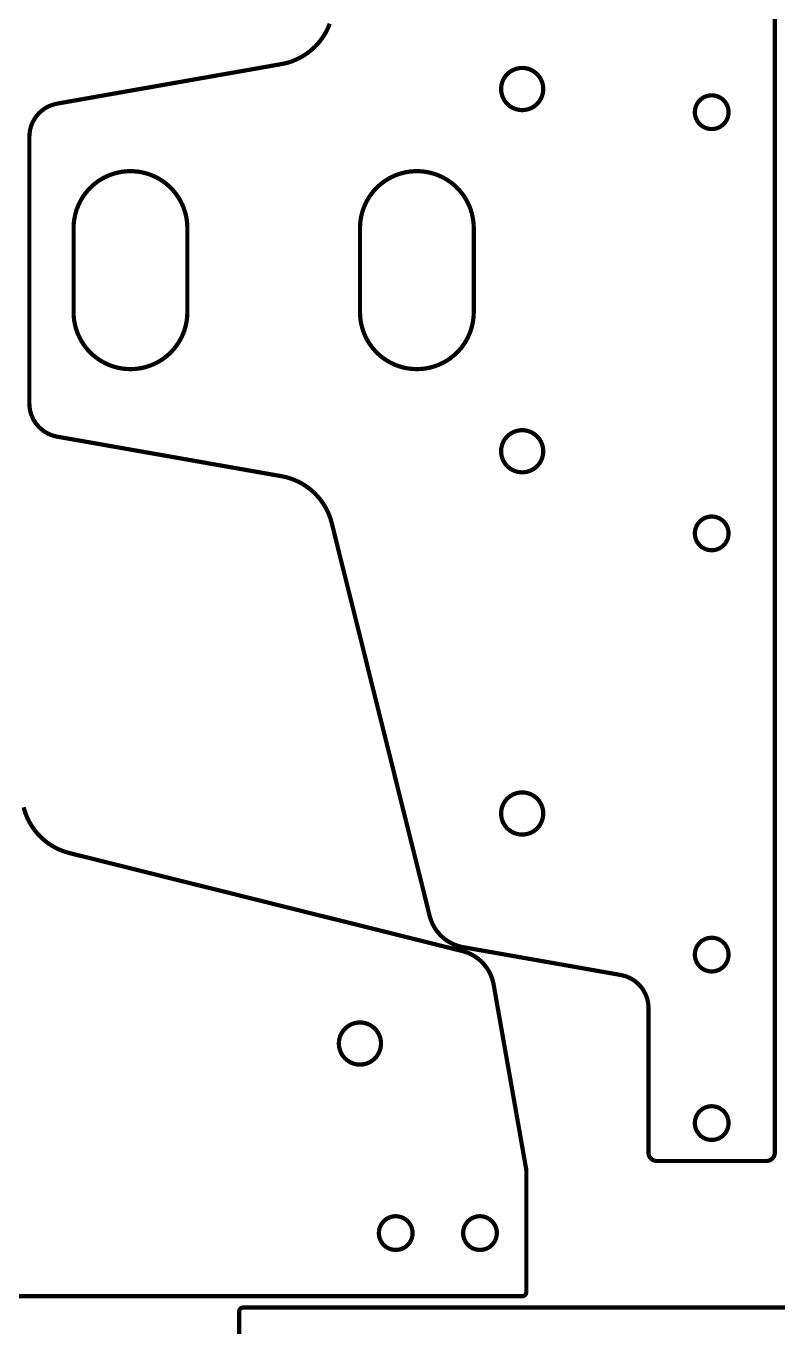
# Model space of a CAD drawing. Extents: x 0 to 1251, y 0 to 2501.
# Drawn here: x 264 to 442.6, y 744.2 to 1053.1 of the extents above; entities that cross this region are included whole.
import ezdxf

# ---------------------------------------------------------------- set-up
doc = ezdxf.new("R2010")
doc.units = 0
doc.layers.get('0').update_dxf_attribs({"linetype": 'CONTINUOUS'})

msp = doc.modelspace()

# ---------------------------------------------------------------- linework, layer by layer
at = {"color": 0, "const_width": 1}
for points in [[(441.836, 1162.6), (441.836, 785.603)], [(441.819, 785.603), (441.819, 785.551), (441.808, 785.397), (441.779, 785.2), (441.729, 785.008), (441.662, 784.824), (441.578, 784.65), (441.478, 784.485), (441.362, 784.331), (441.233, 784.189), (441.092, 784.06), (440.938, 783.944), (440.772, 783.844), (440.597, 783.76), (440.414, 783.693), (440.222, 783.644), (440.024, 783.614), (439.871, 783.603), (439.819, 783.603), (413.819, 783.603), (413.769, 783.603), (413.622, 783.613), (413.428, 783.642), (413.237, 783.69), (413.054, 783.756), (412.878, 783.839), (412.71, 783.939), (412.551, 784.057), (412.44, 784.154), (412.406, 784.189), (412.369, 784.224), (412.272, 784.336), (412.156, 784.494), (412.054, 784.662), (411.971, 784.839), (411.906, 785.022), (411.858, 785.213), (411.829, 785.407), (411.819, 785.554), (411.819, 785.604), (411.833, 819.887), (411.833, 820.063), (411.803, 820.59), (411.711, 821.282), (411.561, 821.963), (411.351, 822.625), (411.086, 823.267), (410.765, 823.885), (410.39, 824.474), (410.075, 824.897), (409.963, 825.032), (409.85, 825.167), (409.487, 825.55), (408.972, 826.022), (408.419, 826.446), (407.833, 826.818), (407.218, 827.14), (406.575, 827.407), (405.908, 827.617), (405.396, 827.739), (405.222, 827.769), (367.842, 834.361), (367.664, 834.392), (367.133, 834.512), (366.443, 834.713), (365.769, 834.963), (365.115, 835.26), (364.485, 835.603), (363.881, 835.99), (363.304, 836.421), (362.89, 836.772), (362.757, 836.894), (362.625, 837.018), (362.247, 837.407), (361.776, 837.953), (361.347, 838.529), (360.961, 839.133), (360.619, 839.764), (360.324, 840.419), (360.075, 841.094), (359.918, 841.614), (359.875, 841.789), (336.625, 935.042), (336.592, 935.172), (336.483, 935.565), (336.324, 936.083), (336.147, 936.594), (335.951, 937.097), (335.737, 937.592), (335.507, 938.079), (335.26, 938.557), (334.994, 939.025), (334.713, 939.483), (334.415, 939.932), (334.101, 940.371), (333.772, 940.797), (333.426, 941.212), (333.065, 941.615), (332.69, 942.006), (332.399, 942.29), (332.3, 942.382), (332.2, 942.475), (331.896, 942.746), (331.481, 943.093), (331.053, 943.425), (330.615, 943.74), (330.167, 944.039), (329.708, 944.322), (329.24, 944.587), (328.763, 944.836), (328.276, 945.068), (327.783, 945.282), (327.282, 945.478), (326.772, 945.656), (326.257, 945.817), (325.735, 945.957), (325.207, 946.081), (324.808, 946.161), (324.675, 946.185), (271.446, 955.569), (271.274, 955.6), (270.761, 955.722), (270.094, 955.932), (269.451, 956.199), (268.836, 956.521), (268.25, 956.893), (267.697, 957.317), (267.182, 957.789), (266.819, 958.172), (266.707, 958.306), (266.594, 958.44), (266.279, 958.864), (265.904, 959.453), (265.583, 960.071), (265.318, 960.712), (265.11, 961.375), (264.958, 962.054), (264.867, 962.746), (264.836, 963.272), (264.836, 963.449), (264.836, 1026.76), (264.836, 1026.93), (264.867, 1027.46), (264.958, 1028.15), (265.11, 1028.83), (265.318, 1029.49), (265.583, 1030.14), (265.904, 1030.75), (266.279, 1031.34), (266.594, 1031.77), (266.707, 1031.9), (266.819, 1032.03), (267.182, 1032.42), (267.697, 1032.89), (268.25, 1033.31), (268.836, 1033.69), (269.451, 1034.01), (270.094, 1034.27), (270.761, 1034.48), (271.274, 1034.61), (271.446, 1034.64), (324.675, 1044.02), (324.808, 1044.05), (325.207, 1044.13), (325.735, 1044.25), (326.257, 1044.39), (326.772, 1044.55), (327.282, 1044.73), (327.783, 1044.93), (328.276, 1045.14), (328.763, 1045.37), (329.24, 1045.62), (329.708, 1045.88), (330.167, 1046.17), (330.615, 1046.47), (331.053, 1046.78), (331.481, 1047.11), (331.896, 1047.46), (332.2, 1047.73), (332.3, 1047.82), (332.399, 1047.92), (332.69, 1048.2), (333.065, 1048.59), (333.426, 1048.99), (333.772, 1049.41), (334.101, 1049.84), (334.415, 1050.27), (334.713, 1050.72), (334.994, 1051.18), (335.26, 1051.65), (335.507, 1052.13), (335.737, 1052.61), (335.951, 1053.11), (336.147, 1053.61)], [(263.465, 867.588), (263.606, 867.067), (263.767, 866.55), (263.944, 866.042), (264.14, 865.54), (264.354, 865.046), (264.586, 864.56), (264.835, 864.083), (265.1, 863.615), (265.383, 863.157), (265.682, 862.708), (265.997, 862.269), (266.329, 861.843), (266.676, 861.428), (266.947, 861.122), (267.04, 861.024), (267.132, 860.924), (267.417, 860.633), (267.807, 860.257), (268.21, 859.897), (268.625, 859.551), (269.051, 859.222), (269.49, 858.908), (269.939, 858.61), (270.397, 858.329), (270.865, 858.064), (271.343, 857.817), (271.831, 857.586), (272.325, 857.372), (272.828, 857.176), (273.339, 856.999), (273.857, 856.84), (274.25, 856.732), (274.381, 856.699), (367.633, 833.449), (367.808, 833.406), (368.328, 833.249), (369.003, 833), (369.658, 832.704), (370.289, 832.363), (370.893, 831.976), (371.469, 831.547), (372.015, 831.076), (372.404, 830.697), (372.526, 830.565), (372.65, 830.433), (373, 830.019), (373.432, 829.443), (373.819, 828.838), (374.162, 828.208), (374.46, 827.554), (374.71, 826.881), (374.91, 826.189), (375.031, 825.66), (375.061, 825.482), (382.819, 781.488), (382.819, 752.488), (382.819, 752.439), (382.8, 752.292), (382.743, 752.106), (382.651, 751.933), (382.561, 751.815), (382.526, 751.781), (382.492, 751.746), (382.374, 751.656), (382.201, 751.564), (382.015, 751.507), (381.868, 751.488), (381.819, 751.488), (4.8181, 751.488)], [(314.651, 718.829), (314.651, 747.829), (314.651, 747.879), (314.669, 748.026), (314.726, 748.213), (314.818, 748.385), (314.908, 748.503), (314.943, 748.537), (314.978, 748.572), (315.096, 748.662), (315.268, 748.754), (315.454, 748.81), (315.601, 748.829), (315.651, 748.829), (692.651, 748.829)]]:
    msp.add_lwpolyline(points, dxfattribs=at)
for points in [[(386.836, 1038.1), (386.836, 1037.98), (386.81, 1037.59), (386.735, 1037.1), (386.611, 1036.62), (386.443, 1036.16), (386.232, 1035.72), (385.982, 1035.31), (385.694, 1034.92), (385.371, 1034.57), (385.017, 1034.24), (384.631, 1033.96), (384.219, 1033.71), (383.782, 1033.5), (383.322, 1033.33), (382.843, 1033.21), (382.347, 1033.13), (381.964, 1033.1), (381.836, 1033.1), (381.708, 1033.1), (381.325, 1033.13), (380.828, 1033.21), (380.349, 1033.33), (379.889, 1033.5), (379.453, 1033.71), (379.04, 1033.96), (378.656, 1034.24), (378.3, 1034.57), (377.978, 1034.92), (377.69, 1035.31), (377.439, 1035.72), (377.229, 1036.16), (377.061, 1036.62), (376.938, 1037.1), (376.861, 1037.59), (376.836, 1037.98), (376.836, 1038.1), (376.836, 1038.23), (376.861, 1038.61), (376.938, 1039.11), (377.061, 1039.59), (377.229, 1040.05), (377.439, 1040.49), (377.69, 1040.9), (377.978, 1041.28), (378.3, 1041.64), (378.656, 1041.96), (379.04, 1042.25), (379.453, 1042.5), (379.889, 1042.71), (380.349, 1042.88), (380.828, 1043), (381.325, 1043.08), (381.708, 1043.1), (381.836, 1043.1), (381.964, 1043.1), (382.347, 1043.08), (382.843, 1043), (383.322, 1042.88), (383.782, 1042.71), (384.219, 1042.5), (384.631, 1042.25), (385.017, 1041.96), (385.371, 1041.64), (385.694, 1041.28), (385.982, 1040.9), (386.232, 1040.49), (386.443, 1040.05), (386.611, 1039.59), (386.735, 1039.11), (386.81, 1038.61), (386.836, 1038.23), (386.836, 1038.1)], [(430.836, 1032.6), (430.836, 1032.5), (430.815, 1032.19), (430.754, 1031.8), (430.656, 1031.41), (430.521, 1031.05), (430.353, 1030.7), (430.153, 1030.37), (429.922, 1030.06), (429.664, 1029.77), (429.381, 1029.52), (429.072, 1029.29), (428.742, 1029.09), (428.393, 1028.92), (428.025, 1028.78), (427.642, 1028.68), (427.244, 1028.62), (426.938, 1028.6), (426.836, 1028.6), (426.733, 1028.6), (426.426, 1028.62), (426.029, 1028.68), (425.646, 1028.78), (425.279, 1028.92), (424.929, 1029.09), (424.599, 1029.29), (424.292, 1029.52), (424.007, 1029.77), (423.749, 1030.06), (423.519, 1030.37), (423.318, 1030.7), (423.15, 1031.05), (423.015, 1031.41), (422.917, 1031.8), (422.857, 1032.19), (422.836, 1032.5), (422.836, 1032.6), (422.836, 1032.71), (422.857, 1033.01), (422.917, 1033.41), (423.015, 1033.79), (423.15, 1034.16), (423.318, 1034.51), (423.519, 1034.84), (423.749, 1035.15), (424.007, 1035.43), (424.292, 1035.69), (424.599, 1035.92), (424.929, 1036.12), (425.279, 1036.29), (425.646, 1036.42), (426.029, 1036.52), (426.426, 1036.58), (426.733, 1036.6), (426.836, 1036.6), (426.938, 1036.6), (427.244, 1036.58), (427.642, 1036.52), (428.025, 1036.42), (428.393, 1036.29), (428.742, 1036.12), (429.072, 1035.92), (429.381, 1035.69), (429.664, 1035.43), (429.922, 1035.15), (430.153, 1034.84), (430.353, 1034.51), (430.521, 1034.16), (430.656, 1033.79), (430.754, 1033.41), (430.815, 1033.01), (430.836, 1032.71), (430.836, 1032.6)], [(275.336, 1005.1), (275.336, 1005.33), (275.365, 1006), (275.454, 1006.89), (275.6, 1007.77), (275.803, 1008.63), (276.06, 1009.47), (276.369, 1010.29), (276.732, 1011.08), (277.144, 1011.85), (277.606, 1012.6), (278.114, 1013.31), (278.669, 1013.99), (279.269, 1014.63), (279.911, 1015.23), (280.596, 1015.8), (281.321, 1016.32), (281.89, 1016.68), (282.086, 1016.79), (282.281, 1016.91), (282.879, 1017.22), (283.693, 1017.59), (284.525, 1017.9), (285.369, 1018.15), (286.226, 1018.35), (287.092, 1018.49), (287.963, 1018.57), (288.836, 1018.6), (289.71, 1018.57), (290.581, 1018.49), (291.444, 1018.35), (292.301, 1018.15), (293.147, 1017.9), (293.978, 1017.59), (294.792, 1017.22), (295.39, 1016.91), (295.586, 1016.79), (295.781, 1016.68), (296.35, 1016.32), (297.075, 1015.8), (297.76, 1015.23), (298.403, 1014.63), (299.001, 1013.99), (299.557, 1013.31), (300.065, 1012.6), (300.526, 1011.85), (300.939, 1011.08), (301.301, 1010.29), (301.611, 1009.47), (301.868, 1008.63), (302.071, 1007.77), (302.217, 1006.89), (302.306, 1006), (302.336, 1005.33), (302.336, 1005.1), (302.336, 985.103), (302.336, 984.878), (302.306, 984.204), (302.217, 983.315), (302.071, 982.44), (301.868, 981.581), (301.611, 980.74), (301.301, 979.921), (300.939, 979.124), (300.526, 978.353), (300.065, 977.611), (299.557, 976.899), (299.001, 976.221), (298.403, 975.578), (297.76, 974.972), (297.075, 974.408), (296.35, 973.887), (295.781, 973.525), (295.586, 973.411), (295.39, 973.3), (294.792, 972.988), (293.978, 972.621), (293.147, 972.31), (292.301, 972.056), (291.444, 971.857), (290.581, 971.717), (289.71, 971.632), (288.836, 971.603), (287.963, 971.632), (287.092, 971.717), (286.226, 971.857), (285.369, 972.056), (284.525, 972.31), (283.693, 972.621), (282.879, 972.988), (282.281, 973.3), (282.086, 973.411), (281.89, 973.525), (281.321, 973.887), (280.596, 974.408), (279.911, 974.972), (279.269, 975.578), (278.669, 976.221), (278.114, 976.899), (277.606, 977.611), (277.144, 978.353), (276.732, 979.124), (276.369, 979.921), (276.06, 980.74), (275.803, 981.581), (275.6, 982.44), (275.454, 983.315), (275.365, 984.204), (275.336, 984.878), (275.336, 985.103), (275.336, 1005.1)], [(370.336, 1005.1), (370.336, 1005.33), (370.306, 1006), (370.217, 1006.89), (370.071, 1007.77), (369.868, 1008.63), (369.611, 1009.47), (369.301, 1010.29), (368.939, 1011.08), (368.526, 1011.85), (368.065, 1012.6), (367.557, 1013.31), (367.001, 1013.99), (366.403, 1014.63), (365.76, 1015.23), (365.075, 1015.8), (364.35, 1016.32), (363.781, 1016.68), (363.586, 1016.79), (363.39, 1016.91), (362.792, 1017.22), (361.978, 1017.59), (361.147, 1017.9), (360.301, 1018.15), (359.444, 1018.35), (358.581, 1018.49), (357.71, 1018.57), (356.836, 1018.6), (355.963, 1018.57), (355.092, 1018.49), (354.226, 1018.35), (353.369, 1018.15), (352.525, 1017.9), (351.693, 1017.59), (350.879, 1017.22), (350.281, 1016.91), (350.086, 1016.79), (349.89, 1016.68), (349.321, 1016.32), (348.596, 1015.8), (347.911, 1015.23), (347.269, 1014.63), (346.669, 1013.99), (346.114, 1013.31), (345.606, 1012.6), (345.144, 1011.85), (344.732, 1011.08), (344.369, 1010.29), (344.06, 1009.47), (343.803, 1008.63), (343.6, 1007.77), (343.454, 1006.89), (343.365, 1006), (343.336, 1005.33), (343.336, 1005.1), (343.336, 985.103), (343.336, 984.878), (343.365, 984.204), (343.454, 983.315), (343.6, 982.44), (343.803, 981.581), (344.06, 980.74), (344.369, 979.921), (344.732, 979.124), (345.144, 978.353), (345.606, 977.611), (346.114, 976.899), (346.669, 976.221), (347.269, 975.578), (347.911, 974.972), (348.596, 974.408), (349.321, 973.887), (349.89, 973.525), (350.086, 973.411), (350.281, 973.3), (350.879, 972.988), (351.693, 972.621), (352.525, 972.31), (353.369, 972.056), (354.226, 971.857), (355.092, 971.717), (355.963, 971.632), (356.836, 971.603), (357.71, 971.632), (358.581, 971.717), (359.444, 971.857), (360.301, 972.056), (361.147, 972.31), (361.978, 972.621), (362.792, 972.988), (363.39, 973.3), (363.586, 973.411), (363.781, 973.525), (364.35, 973.887), (365.075, 974.408), (365.76, 974.972), (366.403, 975.578), (367.001, 976.221), (367.557, 976.899), (368.065, 977.611), (368.526, 978.353), (368.939, 979.124), (369.301, 979.921), (369.611, 980.74), (369.868, 981.581), (370.071, 982.44), (370.217, 983.315), (370.306, 984.204), (370.336, 984.878), (370.336, 985.103), (370.336, 1005.1)], [(386.836, 952.103), (386.836, 951.975), (386.81, 951.592), (386.735, 951.096), (386.611, 950.617), (386.443, 950.157), (386.232, 949.719), (385.982, 949.308), (385.694, 948.922), (385.371, 948.568), (385.017, 948.244), (384.631, 947.957), (384.219, 947.707), (383.782, 947.496), (383.322, 947.328), (382.843, 947.206), (382.347, 947.129), (381.964, 947.103), (381.836, 947.103), (381.708, 947.103), (381.325, 947.129), (380.828, 947.206), (380.349, 947.328), (379.889, 947.496), (379.453, 947.707), (379.04, 947.957), (378.656, 948.244), (378.3, 948.568), (377.978, 948.922), (377.69, 949.308), (377.439, 949.719), (377.229, 950.157), (377.061, 950.617), (376.938, 951.096), (376.861, 951.592), (376.836, 951.975), (376.836, 952.103), (376.836, 952.231), (376.861, 952.614), (376.938, 953.111), (377.061, 953.59), (377.229, 954.05), (377.439, 954.486), (377.69, 954.899), (377.978, 955.283), (378.3, 955.639), (378.656, 955.961), (379.04, 956.25), (379.453, 956.5), (379.889, 956.71), (380.349, 956.879), (380.828, 957.001), (381.325, 957.078), (381.708, 957.103), (381.836, 957.103), (381.964, 957.103), (382.347, 957.078), (382.843, 957.001), (383.322, 956.879), (383.782, 956.71), (384.219, 956.5), (384.631, 956.25), (385.017, 955.961), (385.371, 955.639), (385.694, 955.283), (385.982, 954.899), (386.232, 954.486), (386.443, 954.05), (386.611, 953.59), (386.735, 953.111), (386.81, 952.614), (386.836, 952.231), (386.836, 952.103)], [(430.836, 932.603), (430.836, 932.501), (430.815, 932.194), (430.754, 931.797), (430.656, 931.414), (430.521, 931.046), (430.353, 930.697), (430.153, 930.367), (429.922, 930.058), (429.664, 929.775), (429.381, 929.517), (429.072, 929.286), (428.742, 929.086), (428.393, 928.918), (428.025, 928.783), (427.642, 928.685), (427.244, 928.624), (426.938, 928.603), (426.836, 928.603), (426.733, 928.603), (426.426, 928.624), (426.029, 928.685), (425.646, 928.783), (425.279, 928.918), (424.929, 929.086), (424.599, 929.286), (424.292, 929.517), (424.007, 929.775), (423.749, 930.058), (423.519, 930.367), (423.318, 930.697), (423.15, 931.046), (423.015, 931.414), (422.917, 931.797), (422.857, 932.194), (422.836, 932.501), (422.836, 932.603), (422.836, 932.706), (422.857, 933.012), (422.917, 933.41), (423.015, 933.793), (423.15, 934.16), (423.318, 934.51), (423.519, 934.84), (423.749, 935.147), (424.007, 935.432), (424.292, 935.69), (424.599, 935.921), (424.929, 936.121), (425.279, 936.289), (425.646, 936.424), (426.029, 936.522), (426.426, 936.582), (426.733, 936.603), (426.836, 936.603), (426.938, 936.603), (427.244, 936.582), (427.642, 936.522), (428.025, 936.424), (428.393, 936.289), (428.742, 936.121), (429.072, 935.921), (429.381, 935.69), (429.664, 935.432), (429.922, 935.147), (430.153, 934.84), (430.353, 934.51), (430.521, 934.16), (430.656, 933.793), (430.754, 933.41), (430.815, 933.012), (430.836, 932.706), (430.836, 932.603)], [(386.836, 866.103), (386.836, 865.975), (386.81, 865.592), (386.735, 865.096), (386.611, 864.617), (386.443, 864.157), (386.232, 863.719), (385.982, 863.308), (385.694, 862.922), (385.371, 862.568), (385.017, 862.244), (384.631, 861.957), (384.219, 861.707), (383.782, 861.496), (383.322, 861.328), (382.843, 861.206), (382.347, 861.129), (381.964, 861.103), (381.836, 861.103), (381.708, 861.103), (381.325, 861.129), (380.828, 861.206), (380.349, 861.328), (379.889, 861.496), (379.453, 861.707), (379.04, 861.957), (378.656, 862.244), (378.3, 862.568), (377.978, 862.922), (377.69, 863.308), (377.439, 863.719), (377.229, 864.157), (377.061, 864.617), (376.938, 865.096), (376.861, 865.592), (376.836, 865.975), (376.836, 866.103), (376.836, 866.231), (376.861, 866.614), (376.938, 867.111), (377.061, 867.59), (377.229, 868.05), (377.439, 868.486), (377.69, 868.899), (377.978, 869.283), (378.3, 869.639), (378.656, 869.961), (379.04, 870.25), (379.453, 870.5), (379.889, 870.71), (380.349, 870.879), (380.828, 871.001), (381.325, 871.078), (381.708, 871.103), (381.836, 871.103), (381.964, 871.103), (382.347, 871.078), (382.843, 871.001), (383.322, 870.879), (383.782, 870.71), (384.219, 870.5), (384.631, 870.25), (385.017, 869.961), (385.371, 869.639), (385.694, 869.283), (385.982, 868.899), (386.232, 868.486), (386.443, 868.05), (386.611, 867.59), (386.735, 867.111), (386.81, 866.614), (386.836, 866.231), (386.836, 866.103)], [(430.836, 832.603), (430.836, 832.501), (430.815, 832.194), (430.754, 831.797), (430.656, 831.414), (430.521, 831.046), (430.353, 830.697), (430.153, 830.367), (429.922, 830.058), (429.664, 829.775), (429.381, 829.517), (429.072, 829.286), (428.742, 829.086), (428.393, 828.918), (428.025, 828.783), (427.642, 828.685), (427.244, 828.624), (426.938, 828.603), (426.836, 828.603), (426.733, 828.603), (426.426, 828.624), (426.029, 828.685), (425.646, 828.783), (425.279, 828.918), (424.929, 829.086), (424.599, 829.286), (424.292, 829.517), (424.007, 829.775), (423.749, 830.058), (423.519, 830.367), (423.318, 830.697), (423.15, 831.046), (423.015, 831.414), (422.917, 831.797), (422.857, 832.194), (422.836, 832.501), (422.836, 832.603), (422.836, 832.706), (422.857, 833.012), (422.917, 833.41), (423.015, 833.793), (423.15, 834.16), (423.318, 834.51), (423.519, 834.84), (423.749, 835.147), (424.007, 835.432), (424.292, 835.69), (424.599, 835.921), (424.929, 836.121), (425.279, 836.289), (425.646, 836.424), (426.029, 836.522), (426.426, 836.582), (426.733, 836.603), (426.836, 836.603), (426.938, 836.603), (427.244, 836.582), (427.642, 836.522), (428.025, 836.424), (428.393, 836.289), (428.742, 836.121), (429.072, 835.921), (429.381, 835.69), (429.664, 835.432), (429.922, 835.147), (430.153, 834.84), (430.353, 834.51), (430.521, 834.16), (430.656, 833.793), (430.754, 833.41), (430.815, 833.012), (430.836, 832.706), (430.836, 832.603)], [(348.319, 811.488), (348.319, 811.36), (348.293, 810.976), (348.217, 810.481), (348.094, 810.001), (347.926, 809.542), (347.715, 809.104), (347.465, 808.692), (347.178, 808.307), (346.854, 807.951), (346.5, 807.629), (346.114, 807.342), (345.703, 807.092), (345.265, 806.881), (344.806, 806.713), (344.326, 806.589), (343.831, 806.514), (343.447, 806.488), (343.319, 806.488), (343.192, 806.488), (342.808, 806.514), (342.311, 806.589), (341.832, 806.713), (341.372, 806.881), (340.936, 807.092), (340.524, 807.342), (340.139, 807.629), (339.783, 807.951), (339.461, 808.307), (339.172, 808.692), (338.922, 809.104), (338.713, 809.542), (338.543, 810.001), (338.421, 810.481), (338.344, 810.976), (338.319, 811.36), (338.319, 811.488), (338.319, 811.615), (338.344, 811.999), (338.421, 812.496), (338.543, 812.975), (338.713, 813.433), (338.922, 813.871), (339.172, 814.283), (339.461, 814.668), (339.783, 815.024), (340.139, 815.346), (340.524, 815.633), (340.936, 815.885), (341.372, 816.094), (341.832, 816.262), (342.311, 816.386), (342.808, 816.463), (343.192, 816.488), (343.319, 816.488), (343.447, 816.488), (343.831, 816.463), (344.326, 816.386), (344.806, 816.262), (345.265, 816.094), (345.703, 815.885), (346.114, 815.633), (346.5, 815.346), (346.854, 815.024), (347.178, 814.668), (347.465, 814.283), (347.715, 813.871), (347.926, 813.433), (348.094, 812.975), (348.217, 812.496), (348.293, 811.999), (348.319, 811.615), (348.319, 811.488)], [(430.836, 792.603), (430.836, 792.501), (430.815, 792.194), (430.754, 791.797), (430.656, 791.414), (430.521, 791.046), (430.353, 790.697), (430.153, 790.367), (429.922, 790.058), (429.664, 789.775), (429.381, 789.517), (429.072, 789.286), (428.742, 789.086), (428.393, 788.918), (428.025, 788.783), (427.642, 788.685), (427.244, 788.624), (426.938, 788.603), (426.836, 788.603), (426.733, 788.603), (426.426, 788.624), (426.029, 788.685), (425.646, 788.783), (425.279, 788.918), (424.929, 789.086), (424.599, 789.286), (424.292, 789.517), (424.007, 789.775), (423.749, 790.058), (423.519, 790.367), (423.318, 790.697), (423.15, 791.046), (423.015, 791.414), (422.917, 791.797), (422.857, 792.194), (422.836, 792.501), (422.836, 792.603), (422.836, 792.706), (422.857, 793.012), (422.917, 793.41), (423.015, 793.793), (423.15, 794.16), (423.318, 794.51), (423.519, 794.84), (423.749, 795.147), (424.007, 795.432), (424.292, 795.69), (424.599, 795.921), (424.929, 796.121), (425.279, 796.289), (425.646, 796.424), (426.029, 796.522), (426.426, 796.582), (426.733, 796.603), (426.836, 796.603), (426.938, 796.603), (427.244, 796.582), (427.642, 796.522), (428.025, 796.424), (428.393, 796.289), (428.742, 796.121), (429.072, 795.921), (429.381, 795.69), (429.664, 795.432), (429.922, 795.147), (430.153, 794.84), (430.353, 794.51), (430.521, 794.16), (430.656, 793.793), (430.754, 793.41), (430.815, 793.012), (430.836, 792.706), (430.836, 792.603)], [(355.819, 766.488), (355.819, 766.386), (355.799, 766.079), (355.737, 765.682), (355.639, 765.299), (355.504, 764.931), (355.336, 764.581), (355.136, 764.251), (354.906, 763.943), (354.647, 763.66), (354.364, 763.401), (354.056, 763.171), (353.725, 762.971), (353.376, 762.803), (353.008, 762.668), (352.625, 762.569), (352.228, 762.508), (351.921, 762.488), (351.819, 762.488), (351.717, 762.488), (351.41, 762.508), (351.013, 762.569), (350.629, 762.668), (350.263, 762.803), (349.912, 762.971), (349.582, 763.171), (349.275, 763.401), (348.99, 763.66), (348.732, 763.943), (348.501, 764.251), (348.301, 764.581), (348.133, 764.931), (347.999, 765.299), (347.9, 765.682), (347.839, 766.079), (347.819, 766.386), (347.819, 766.488), (347.819, 766.59), (347.839, 766.897), (347.9, 767.294), (347.999, 767.678), (348.133, 768.044), (348.301, 768.394), (348.501, 768.724), (348.732, 769.032), (348.99, 769.317), (349.275, 769.574), (349.582, 769.804), (349.912, 770.006), (350.263, 770.174), (350.629, 770.308), (351.013, 770.407), (351.41, 770.467), (351.717, 770.488), (351.819, 770.488), (351.921, 770.488), (352.228, 770.467), (352.625, 770.407), (353.008, 770.308), (353.376, 770.174), (353.725, 770.006), (354.056, 769.804), (354.364, 769.574), (354.647, 769.317), (354.906, 769.032), (355.136, 768.724), (355.336, 768.394), (355.504, 768.044), (355.639, 767.678), (355.737, 767.294), (355.799, 766.897), (355.819, 766.59), (355.819, 766.488)], [(375.819, 766.488), (375.819, 766.386), (375.799, 766.079), (375.737, 765.682), (375.639, 765.299), (375.504, 764.931), (375.336, 764.581), (375.136, 764.251), (374.906, 763.943), (374.647, 763.66), (374.364, 763.401), (374.056, 763.171), (373.725, 762.971), (373.376, 762.803), (373.008, 762.668), (372.625, 762.569), (372.228, 762.508), (371.921, 762.488), (371.819, 762.488), (371.717, 762.488), (371.41, 762.508), (371.013, 762.569), (370.629, 762.668), (370.263, 762.803), (369.912, 762.971), (369.582, 763.171), (369.275, 763.401), (368.99, 763.66), (368.732, 763.943), (368.501, 764.251), (368.301, 764.581), (368.133, 764.931), (367.999, 765.299), (367.9, 765.682), (367.839, 766.079), (367.819, 766.386), (367.819, 766.488), (367.819, 766.59), (367.839, 766.897), (367.9, 767.294), (367.999, 767.678), (368.133, 768.044), (368.301, 768.394), (368.501, 768.724), (368.732, 769.032), (368.99, 769.317), (369.275, 769.574), (369.582, 769.804), (369.912, 770.006), (370.263, 770.174), (370.629, 770.308), (371.013, 770.407), (371.41, 770.467), (371.717, 770.488), (371.819, 770.488), (371.921, 770.488), (372.228, 770.467), (372.625, 770.407), (373.008, 770.308), (373.376, 770.174), (373.725, 770.006), (374.056, 769.804), (374.364, 769.574), (374.647, 769.317), (374.906, 769.032), (375.136, 768.724), (375.336, 768.394), (375.504, 768.044), (375.639, 767.678), (375.737, 767.294), (375.799, 766.897), (375.819, 766.59), (375.819, 766.488)]]:
    msp.add_lwpolyline(points, close=True, dxfattribs=at)

doc.saveas('drawing.dxf')
